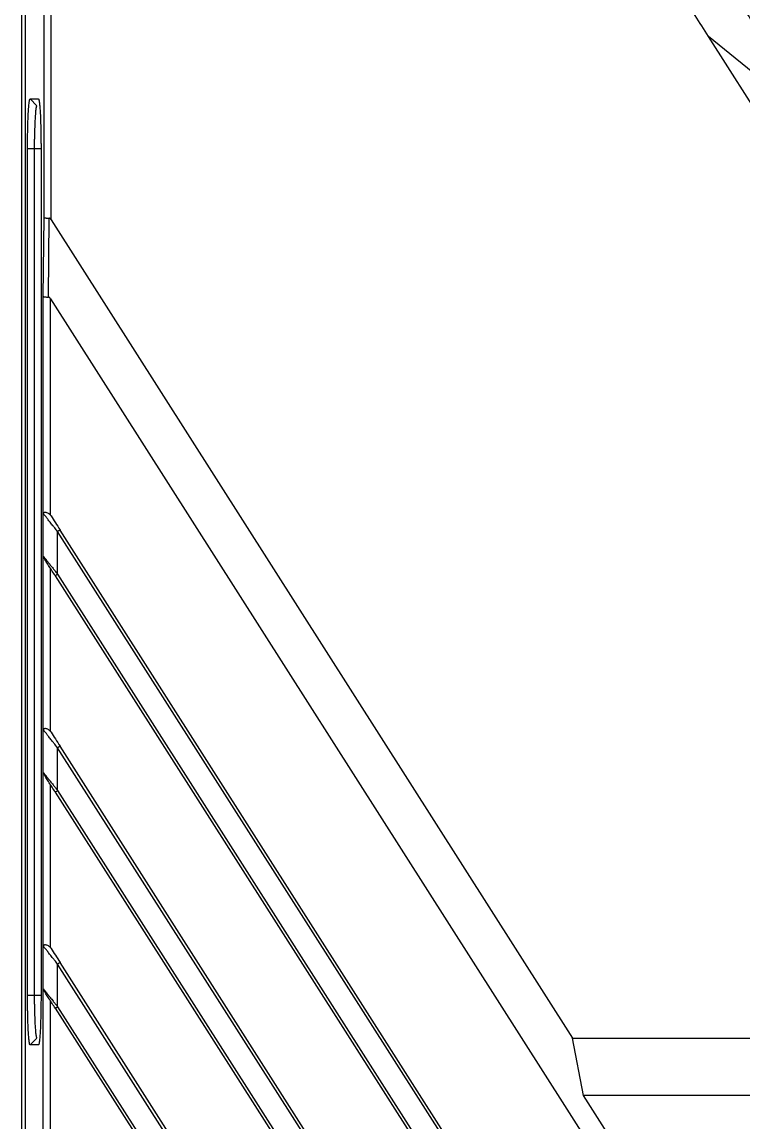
# Model space of a CAD drawing. Header units: millimetres. Extents: x 620 to 19791, y 2539 to 6969.
# Drawn here: x 17627.7 to 17678, y 5326 to 5402.7 of the extents above; entities that cross this region are included whole.
import ezdxf

# ---------------------------------------------------------------- set-up
doc = ezdxf.new("R2010")
doc.units = ezdxf.units.MM

# ---------------------------------------------------------------- blocks, each defined once
blk = doc.blocks.new('tgd')
at = {"color": 7, "linetype": 'Continuous', "lineweight": 25}
for p, q in [((18294.74, 4954.058), (18294.74, 5006.905)), ((18295.239, 4953.907), (18295.239, 5006.905)), ((18293.203, 4763.247), (18293.203, 5002.465)), ((18293.428, 5002.465), (18293.428, 4763.247)), ((18385.533, 4896.856), (18341.047, 4966.685)), ((18348.427, 4960.685), (18341.047, 4966.685)), ((18293.77, 4962.33), (18294.347, 4962.33)), ((18293.77, 4962.33), (18294.244, 4961.856)), ((18293.588, 4899.856), (18293.588, 4958.856)), ((18294.062, 4958.856), (18293.588, 4958.856)), ((18294.062, 4958.856), (18294.062, 4899.856)), ((18294.529, 4958.855), (18294.529, 4899.856)), ((18294.687, 4948.564), (18294.74, 4954.058)), ((18295.054, 4948.514), (18295.106, 4954.015)), ((18295.239, 4953.907), (18331.585, 4896.856)), ((18294.688, 4933.428), (18294.687, 4948.564)), ((18295.187, 4948.405), (18386.529, 4805.026)), ((18295.187, 4933.321), (18295.187, 4948.405)), ((18294.688, 4930.449), (18294.688, 4933.428)), ((18409.374, 4754.091), (18295.856, 4932.279)), ((18295.687, 4929.194), (18295.687, 4932.172)), ((18410.785, 4751.505), (18295.687, 4932.172)), ((18294.688, 4918.352), (18294.688, 4930.449)), ((18295.187, 4918.246), (18295.187, 4929.608)), ((18295.687, 4929.194), (18410.44, 4749.068)), ((18295.519, 4929.087), (18409.075, 4750.839)), ((18294.688, 4915.373), (18294.688, 4918.352)), ((18406.852, 4742.603), (18295.687, 4917.096)), ((18295.687, 4914.119), (18295.687, 4917.096)), ((18406.071, 4744.202), (18295.856, 4917.204)), ((18294.688, 4903.277), (18294.688, 4915.373)), ((18295.187, 4903.17), (18295.187, 4914.532)), ((18295.519, 4914.011), (18404.61, 4742.772)), ((18295.687, 4914.119), (18405.245, 4742.147)), ((18294.688, 4900.298), (18294.688, 4903.277)), ((18295.687, 4899.043), (18295.687, 4902.021)), ((18399.852, 4738.515), (18295.687, 4902.021)), ((18399.178, 4739.946), (18295.856, 4902.129)), ((18294.688, 4888.202), (18294.688, 4900.298)), ((18293.588, 4899.856), (18294.062, 4899.856)), ((18295.187, 4888.095), (18295.187, 4899.457)), ((18295.519, 4898.936), (18397.141, 4739.421)), ((18295.687, 4899.043), (18398.196, 4738.136)), ((18294.244, 4896.856), (18293.77, 4896.381)), ((18294.347, 4896.381), (18293.77, 4896.381)), ((18332.354, 4892.856), (18331.585, 4896.856)), ((18331.585, 4896.856), (18385.533, 4896.856)), ((18345.096, 4872.856), (18332.354, 4892.856)), ((18389.86, 4892.856), (18332.354, 4892.856))]:
    blk.add_line(p, q, dxfattribs=at)
at = {"color": 8, "linetype": 'Continuous', "lineweight": 25}
for p, q in [((18294.529, 4958.856), (18294.062, 4958.856)), ((18294.062, 4899.856), (18294.529, 4899.856))]:
    blk.add_line(p, q, dxfattribs=at)
at = {"color": 7, "linetype": 'Continuous', "lineweight": 25, "flags": 128}
for points in [[(18295.856, 4932.279), (18295.853, 4932.277), (18295.843, 4932.271), (18295.828, 4932.261), (18295.807, 4932.248), (18295.781, 4932.232), (18295.752, 4932.213), (18295.72, 4932.193), (18295.687, 4932.172)], [(18295.856, 4917.204), (18295.853, 4917.202), (18295.843, 4917.196), (18295.828, 4917.186), (18295.807, 4917.172), (18295.781, 4917.156), (18295.752, 4917.138), (18295.72, 4917.117), (18295.687, 4917.096)], [(18295.519, 4914.011), (18295.522, 4914.013), (18295.532, 4914.019), (18295.547, 4914.029), (18295.568, 4914.043), (18295.594, 4914.059), (18295.623, 4914.077), (18295.654, 4914.098), (18295.687, 4914.119)], [(18295.856, 4902.129), (18295.853, 4902.126), (18295.843, 4902.12), (18295.828, 4902.11), (18295.807, 4902.097), (18295.781, 4902.081), (18295.752, 4902.062), (18295.72, 4902.042), (18295.687, 4902.021)], [(18295.519, 4898.936), (18295.522, 4898.938), (18295.532, 4898.944), (18295.547, 4898.954), (18295.568, 4898.967), (18295.594, 4898.984), (18295.623, 4899.002), (18295.654, 4899.022), (18295.687, 4899.043)]]:
    blk.add_lwpolyline(points, dxfattribs=at)
at = {"color": 7, "linetype": 'Continuous', "lineweight": 25}
for points, knots in [([(18341.047, 4966.685), (18340.739, 4967.171), (18340.126, 4968.136), (18339.223, 4969.58), (18338.339, 4971.009), (18337.477, 4972.423), (18336.634, 4973.821), (18335.813, 4975.205), (18335.011, 4976.573), (18334.231, 4977.926), (18333.47, 4979.264), (18332.313, 4981.333), (18330.818, 4984.091), (18329.01, 4987.602), (18327.333, 4991.073), (18325.748, 4994.611), (18324.32, 4998.101), (18323.03, 5001.658), (18321.954, 5005.157), (18321.212, 5008.228), (18320.762, 5010.738), (18320.507, 5012.798), (18320.39, 5014.827), (18320.426, 5016.73), (18320.594, 5018.435), (18320.822, 5019.688), (18321.056, 5020.622), (18321.249, 5021.268), (18321.468, 5021.897), (18321.712, 5022.511), (18321.897, 5022.908), (18321.989, 5023.106)], [0, 0, 0, 0, 0.0281268, 0.0558675, 0.083223, 0.1101943, 0.1367821, 0.1629874, 0.1888113, 0.2142547, 0.2393188, 0.2640046, 0.33008, 0.3925822, 0.4569819, 0.5184057, 0.5819469, 0.6411849, 0.7032438, 0.7607171, 0.79542, 0.8277858, 0.8620839, 0.8946234, 0.9207063, 0.9456908, 0.9567912, 0.9677505, 0.9785903, 0.9893326, 1, 1, 1, 1]), ([(18327.823, 5008.102), (18327.832, 5007.925), (18327.851, 5007.568), (18327.891, 5007.031), (18327.94, 5006.488), (18327.999, 5005.941), (18328.067, 5005.388), (18328.192, 5004.498), (18328.404, 5003.249), (18328.835, 5001.179), (18329.51, 4998.564), (18330.466, 4995.516), (18331.569, 4992.451), (18332.756, 4989.488), (18334.06, 4986.504), (18335.866, 4982.647), (18338.343, 4977.769), (18340.96, 4973.035), (18343.166, 4969.237), (18344.839, 4966.442), (18346.595, 4963.58), (18347.81, 4961.66), (18348.427, 4960.685)], [0, 0, 0, 0, 0.010214, 0.020538, 0.030977, 0.041532, 0.052206, 0.063002, 0.093188, 0.125078, 0.184557, 0.248396, 0.308695, 0.371827, 0.431927, 0.495911, 0.616733, 0.746415, 0.806904, 0.869326, 0.933688, 1, 1, 1, 1]), ([(18293.588, 4958.856), (18293.588, 4958.92), (18293.588, 4959.048), (18293.589, 4959.24), (18293.591, 4959.429), (18293.593, 4959.617), (18293.595, 4959.803), (18293.598, 4959.987), (18293.605, 4960.324), (18293.618, 4960.793), (18293.641, 4961.329), (18293.669, 4961.768), (18293.696, 4962.035), (18293.718, 4962.189), (18293.735, 4962.27), (18293.753, 4962.321), (18293.764, 4962.327), (18293.77, 4962.33)], [0, 0, 0, 0, 0.035389, 0.070551, 0.105594, 0.140628, 0.175763, 0.211108, 0.24677, 0.37421, 0.499994, 0.625649, 0.753238, 0.815424, 0.876889, 0.938218, 1, 1, 1, 1]), ([(18294.347, 4962.33), (18294.35, 4962.329), (18294.357, 4962.327), (18294.367, 4962.31), (18294.377, 4962.284), (18294.386, 4962.247), (18294.396, 4962.199), (18294.406, 4962.141), (18294.423, 4962.013), (18294.448, 4961.768), (18294.476, 4961.329), (18294.499, 4960.793), (18294.513, 4960.281), (18294.521, 4959.851), (18294.526, 4959.524), (18294.528, 4959.192), (18294.529, 4958.968), (18294.529, 4958.855)], [0, 0, 0, 0, 0.035354, 0.07049, 0.105517, 0.140546, 0.175685, 0.211043, 0.246726, 0.374242, 0.500007, 0.625685, 0.753272, 0.815425, 0.876874, 0.938203, 1, 1, 1, 1]), ([(18294.244, 4961.856), (18294.24, 4961.855), (18294.233, 4961.853), (18294.223, 4961.837), (18294.212, 4961.812), (18294.196, 4961.763), (18294.18, 4961.684), (18294.162, 4961.563), (18294.148, 4961.43), (18294.134, 4961.258), (18294.118, 4961.055), (18294.101, 4960.765), (18294.087, 4960.365), (18294.072, 4959.948), (18294.064, 4959.6), (18294.061, 4959.349), (18294.061, 4959.1), (18294.062, 4958.937), (18294.062, 4958.856)], [0, 0, 0, 0, 0.036028, 0.072495, 0.109413, 0.146785, 0.230278, 0.280773, 0.345311, 0.409735, 0.477199, 0.548468, 0.664987, 0.785101, 0.840175, 0.896589, 0.948315, 1, 1, 1, 1]), ([(18294.74, 4954.058), (18294.742, 4954.055), (18294.746, 4954.051), (18294.765, 4954.045), (18294.791, 4954.04), (18294.823, 4954.035), (18294.859, 4954.031), (18294.899, 4954.027), (18294.94, 4954.023), (18294.982, 4954.02), (18295.024, 4954.018), (18295.065, 4954.016), (18295.093, 4954.015), (18295.106, 4954.015)], [0, 0, 0, 0, 0.115536, 0.226143, 0.331823, 0.432575, 0.528401, 0.619302, 0.705279, 0.786335, 0.862471, 0.933691, 1, 1, 1, 1]), ([(18295.239, 4953.907), (18295.229, 4953.922), (18295.212, 4953.947), (18295.183, 4953.983), (18295.148, 4954.009), (18295.12, 4954.013), (18295.106, 4954.015)], [0, 0, 0, 0, 0.297886, 0.516083, 0.764246, 1, 1, 1, 1]), ([(18294.687, 4948.564), (18294.689, 4948.561), (18294.694, 4948.556), (18294.714, 4948.545), (18294.748, 4948.536), (18294.795, 4948.529), (18294.865, 4948.523), (18294.955, 4948.517), (18295.021, 4948.515), (18295.054, 4948.514)], [0, 0, 0, 0, 0.094995, 0.245006, 0.359216, 0.484227, 0.663853, 0.835761, 1, 1, 1, 1]), ([(18295.187, 4948.405), (18295.177, 4948.42), (18295.16, 4948.446), (18295.13, 4948.482), (18295.096, 4948.507), (18295.067, 4948.512), (18295.054, 4948.514)], [0, 0, 0, 0, 0.300451, 0.516255, 0.765528, 1, 1, 1, 1]), ([(18295.187, 4933.321), (18295.174, 4933.335), (18295.148, 4933.363), (18295.105, 4933.4), (18295.037, 4933.447), (18294.945, 4933.489), (18294.85, 4933.508), (18294.783, 4933.511), (18294.734, 4933.499), (18294.704, 4933.473), (18294.691, 4933.447), (18294.689, 4933.434), (18294.688, 4933.428)], [0, 0, 0, 0, 0.070062, 0.140254, 0.209883, 0.377368, 0.526267, 0.640003, 0.749782, 0.869103, 0.942398, 1, 1, 1, 1]), ([(18295.687, 4932.172), (18295.656, 4932.213), (18295.59, 4932.3), (18295.48, 4932.435), (18295.335, 4932.61), (18295.167, 4932.814), (18295.026, 4932.996), (18294.937, 4933.12), (18294.872, 4933.21), (18294.81, 4933.278), (18294.757, 4933.332), (18294.722, 4933.371), (18294.697, 4933.404), (18294.691, 4933.42), (18294.688, 4933.428)], [0, 0, 0, 0, 0.076122, 0.161849, 0.257235, 0.415115, 0.568368, 0.629891, 0.677357, 0.770846, 0.823549, 0.880835, 0.941366, 1, 1, 1, 1]), ([(18295.187, 4933.321), (18295.195, 4933.311), (18295.211, 4933.292), (18295.224, 4933.27), (18295.232, 4933.26)], [0, 0, 0, 0, 0.48896, 1, 1, 1, 1]), ([(18295.232, 4933.26), (18295.321, 4933.12), (18295.425, 4932.957), (18295.637, 4932.623), (18295.747, 4932.451), (18295.856, 4932.279)], [0, 0, 0, 0, 0.5, 0.5, 1, 1, 1, 1]), ([(18294.688, 4930.449), (18294.69, 4930.447), (18294.693, 4930.444), (18294.704, 4930.43), (18294.722, 4930.408), (18294.745, 4930.378), (18294.775, 4930.34), (18294.811, 4930.295), (18294.853, 4930.242), (18294.901, 4930.181), (18294.956, 4930.112), (18295.045, 4929.999), (18295.182, 4929.828), (18295.355, 4929.613), (18295.527, 4929.398), (18295.633, 4929.263), (18295.687, 4929.194)], [0, 0, 0, 0, 0.036521, 0.074148, 0.113238, 0.154111, 0.197048, 0.242288, 0.29004, 0.340478, 0.393751, 0.449987, 0.589416, 0.746903, 0.871127, 1, 1, 1, 1]), ([(18294.765, 4930.269), (18294.754, 4930.288), (18294.73, 4930.326), (18294.707, 4930.373), (18294.695, 4930.407), (18294.69, 4930.424), (18294.689, 4930.438), (18294.689, 4930.444), (18294.688, 4930.449)], [0, 0, 0, 0, 0.295764, 0.583731, 0.817735, 0.918854, 0.93936, 1, 1, 1, 1]), ([(18295.519, 4929.087), (18295.378, 4929.307), (18295.237, 4929.528), (18295.038, 4929.841), (18294.974, 4929.942), (18294.856, 4930.126), (18294.803, 4930.211), (18294.765, 4930.269)], [0, 0, 0, 0, 0.5, 0.5, 0.75, 0.75, 1, 1, 1, 1]), ([(18295.687, 4929.194), (18295.648, 4929.169), (18295.601, 4929.139), (18295.535, 4929.097), (18295.519, 4929.087), (18295.519, 4929.087)], [0, 0, 0, 0, 0.5, 0.5, 1, 1, 1, 1]), ([(18295.187, 4918.246), (18295.174, 4918.26), (18295.148, 4918.288), (18295.105, 4918.325), (18295.037, 4918.371), (18294.945, 4918.413), (18294.85, 4918.433), (18294.784, 4918.435), (18294.734, 4918.424), (18294.704, 4918.398), (18294.691, 4918.372), (18294.689, 4918.358), (18294.688, 4918.352)], [0, 0, 0, 0, 0.070049, 0.140279, 0.210005, 0.378109, 0.526606, 0.640505, 0.750324, 0.86941, 0.942585, 1, 1, 1, 1]), ([(18295.687, 4917.096), (18295.656, 4917.138), (18295.59, 4917.225), (18295.48, 4917.36), (18295.335, 4917.534), (18295.167, 4917.739), (18295.026, 4917.921), (18294.937, 4918.044), (18294.872, 4918.134), (18294.81, 4918.203), (18294.757, 4918.257), (18294.722, 4918.295), (18294.697, 4918.329), (18294.691, 4918.345), (18294.688, 4918.352)], [0, 0, 0, 0, 0.076163, 0.161932, 0.25736, 0.415432, 0.568469, 0.630014, 0.677592, 0.771175, 0.823855, 0.881012, 0.941447, 1, 1, 1, 1]), ([(18295.187, 4918.246), (18295.195, 4918.236), (18295.211, 4918.216), (18295.224, 4918.195), (18295.232, 4918.184)], [0, 0, 0, 0, 0.48896, 1, 1, 1, 1]), ([(18295.232, 4918.184), (18295.321, 4918.044), (18295.425, 4917.881), (18295.637, 4917.548), (18295.747, 4917.376), (18295.856, 4917.204)], [0, 0, 0, 0, 0.5, 0.5, 1, 1, 1, 1]), ([(18294.688, 4915.373), (18294.69, 4915.372), (18294.693, 4915.369), (18294.704, 4915.354), (18294.722, 4915.332), (18294.745, 4915.303), (18294.775, 4915.265), (18294.811, 4915.219), (18294.853, 4915.166), (18294.901, 4915.105), (18294.956, 4915.036), (18295.045, 4914.923), (18295.182, 4914.752), (18295.355, 4914.537), (18295.527, 4914.322), (18295.633, 4914.187), (18295.687, 4914.119)], [0, 0, 0, 0, 0.036521, 0.074147, 0.113237, 0.15411, 0.197047, 0.242287, 0.290038, 0.340476, 0.39375, 0.449986, 0.589415, 0.746903, 0.871127, 1, 1, 1, 1]), ([(18294.765, 4915.194), (18294.754, 4915.213), (18294.73, 4915.25), (18294.707, 4915.297), (18294.695, 4915.332), (18294.69, 4915.348), (18294.689, 4915.363), (18294.689, 4915.369), (18294.688, 4915.373)], [0, 0, 0, 0, 0.295768, 0.583737, 0.817744, 0.918862, 0.939324, 1, 1, 1, 1]), ([(18295.519, 4914.011), (18295.378, 4914.232), (18295.237, 4914.453), (18295.038, 4914.765), (18294.974, 4914.866), (18294.856, 4915.051), (18294.803, 4915.135), (18294.765, 4915.194)], [0, 0, 0, 0, 0.5, 0.5, 0.75, 0.75, 1, 1, 1, 1]), ([(18295.187, 4903.17), (18295.174, 4903.184), (18295.148, 4903.213), (18295.105, 4903.249), (18295.037, 4903.296), (18294.945, 4903.338), (18294.85, 4903.357), (18294.784, 4903.36), (18294.734, 4903.349), (18294.704, 4903.322), (18294.691, 4903.297), (18294.689, 4903.283), (18294.688, 4903.277)], [0, 0, 0, 0, 0.070049, 0.140279, 0.210005, 0.37811, 0.526606, 0.640505, 0.750324, 0.86941, 0.942585, 1, 1, 1, 1]), ([(18295.687, 4902.021), (18295.656, 4902.062), (18295.59, 4902.15), (18295.48, 4902.284), (18295.335, 4902.459), (18295.167, 4902.664), (18295.026, 4902.845), (18294.937, 4902.969), (18294.872, 4903.059), (18294.81, 4903.127), (18294.757, 4903.182), (18294.722, 4903.22), (18294.697, 4903.253), (18294.691, 4903.269), (18294.688, 4903.277)], [0, 0, 0, 0, 0.076163, 0.161932, 0.25736, 0.415432, 0.568469, 0.630014, 0.677592, 0.771175, 0.823855, 0.881012, 0.941446, 1, 1, 1, 1]), ([(18295.187, 4903.17), (18295.195, 4903.161), (18295.211, 4903.141), (18295.224, 4903.12), (18295.232, 4903.109)], [0, 0, 0, 0, 0.48896, 1, 1, 1, 1]), ([(18295.232, 4903.109), (18295.321, 4902.969), (18295.425, 4902.806), (18295.637, 4902.473), (18295.747, 4902.301), (18295.856, 4902.129)], [0, 0, 0, 0, 0.5, 0.5, 1, 1, 1, 1]), ([(18294.688, 4900.298), (18294.69, 4900.297), (18294.693, 4900.293), (18294.704, 4900.279), (18294.722, 4900.257), (18294.745, 4900.227), (18294.775, 4900.19), (18294.811, 4900.144), (18294.853, 4900.091), (18294.901, 4900.03), (18294.956, 4899.961), (18295.045, 4899.848), (18295.182, 4899.677), (18295.355, 4899.462), (18295.527, 4899.247), (18295.633, 4899.112), (18295.687, 4899.043)], [0, 0, 0, 0, 0.036521, 0.074147, 0.113237, 0.15411, 0.197047, 0.242287, 0.290038, 0.340476, 0.39375, 0.449986, 0.589415, 0.746903, 0.871127, 1, 1, 1, 1]), ([(18294.765, 4900.118), (18294.754, 4900.137), (18294.73, 4900.175), (18294.707, 4900.222), (18294.695, 4900.256), (18294.69, 4900.273), (18294.689, 4900.287), (18294.689, 4900.293), (18294.688, 4900.298)], [0, 0, 0, 0, 0.295768, 0.583737, 0.817744, 0.918862, 0.939323, 1, 1, 1, 1]), ([(18295.519, 4898.936), (18295.378, 4899.156), (18295.237, 4899.378), (18295.038, 4899.69), (18294.974, 4899.791), (18294.856, 4899.975), (18294.803, 4900.06), (18294.765, 4900.118)], [0, 0, 0, 0, 0.5, 0.5, 0.75, 0.75, 1, 1, 1, 1]), ([(18293.77, 4896.381), (18293.767, 4896.382), (18293.76, 4896.385), (18293.75, 4896.401), (18293.74, 4896.428), (18293.73, 4896.465), (18293.721, 4896.512), (18293.711, 4896.571), (18293.693, 4896.698), (18293.669, 4896.943), (18293.641, 4897.382), (18293.618, 4897.918), (18293.604, 4898.43), (18293.596, 4898.86), (18293.591, 4899.187), (18293.589, 4899.519), (18293.588, 4899.744), (18293.588, 4899.856)], [0, 0, 0, 0, 0.035369, 0.070518, 0.105554, 0.140589, 0.175731, 0.21109, 0.246772, 0.374256, 0.500008, 0.625698, 0.753252, 0.815377, 0.87682, 0.938165, 1, 1, 1, 1]), ([(18294.062, 4899.856), (18294.062, 4899.812), (18294.061, 4899.689), (18294.061, 4899.497), (18294.062, 4899.29), (18294.065, 4899.03), (18294.074, 4898.706), (18294.089, 4898.27), (18294.103, 4897.908), (18294.12, 4897.633), (18294.136, 4897.42), (18294.151, 4897.248), (18294.167, 4897.113), (18294.184, 4897.001), (18294.206, 4896.911), (18294.227, 4896.862), (18294.239, 4896.858), (18294.244, 4896.856)], [0, 0, 0, 0, 0.027439, 0.078341, 0.122794, 0.160513, 0.248313, 0.339762, 0.470474, 0.530481, 0.587892, 0.68438, 0.731983, 0.781722, 0.877585, 0.950326, 1, 1, 1, 1]), ([(18294.529, 4899.856), (18294.529, 4899.792), (18294.529, 4899.664), (18294.528, 4899.472), (18294.526, 4899.283), (18294.524, 4899.095), (18294.522, 4898.909), (18294.519, 4898.725), (18294.512, 4898.388), (18294.499, 4897.919), (18294.476, 4897.382), (18294.448, 4896.943), (18294.421, 4896.676), (18294.399, 4896.523), (18294.382, 4896.442), (18294.364, 4896.391), (18294.352, 4896.385), (18294.347, 4896.381)], [0, 0, 0, 0, 0.0353646, 0.070509, 0.1055421, 0.1405735, 0.1757129, 0.211069, 0.2467486, 0.374218, 0.4999829, 0.6256493, 0.7532495, 0.8154366, 0.8769005, 0.9382255, 1, 1, 1, 1])]:
    blk.add_open_spline(points, degree=3, knots=knots, dxfattribs=at)
blk = doc.blocks.new('*U206')
blk.add_blockref('tgd', (-18292.478, -4886.103))
blk = doc.blocks.new('*U207')
at = {"color": 0, "linetype": 'ByBlock', "lineweight": -2, "transparency": 16777216}
blk.add_blockref('*U206', (0, 1350), dxfattribs=at)

msp = doc.modelspace()

# ---------------------------------------------------------------- block references
msp.add_blockref('*U207', (17626.96016, 3971.06063))

doc.saveas('drawing.dxf')
